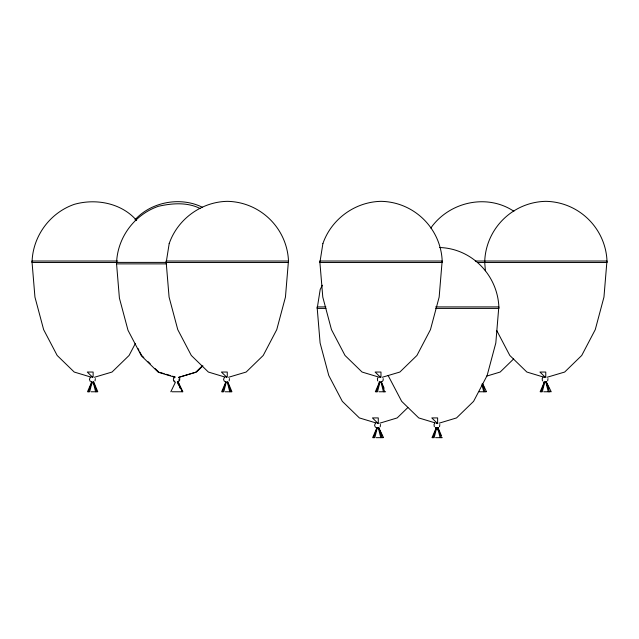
<?xml version="1.0" encoding="UTF-8"?>
<svg xmlns="http://www.w3.org/2000/svg" width="639" height="639" viewBox="0 0 639 639"><rect width="100%" height="100%" fill="white"/><g stroke="black" fill="none" stroke-linecap="round" stroke-linejoin="round"><path stroke-width="0.96" d="M484.689 262.525C485.328 229.05 512.406 201.98 545.874 201.341C579.341 201.98 606.411 229.05 607.05 262.525L477.381 262.525M92.088 382.114L89.668 391.771L87.495 391.771L91.657 382.17M226.222 382.114L223.81 391.771L221.629 391.771L225.791 382.17M379.925 382.114L377.513 391.771L375.333 391.771L379.494 382.17M377.242 428.002L374.821 437.659L372.649 437.659L376.81 428.05M436.589 428.002L434.177 437.659L431.996 437.659L436.157 428.05M544.732 382.114L542.311 391.771L540.139 391.771L544.3 382.17M88.438 391.771L91.808 382.25M222.58 391.771L225.942 382.25M376.283 391.771L379.646 382.25M373.591 437.659L376.962 428.13M432.946 437.659L436.309 428.13M541.081 391.771L544.452 382.25M95.035 380.892L95.339 378.607M178.872 381.012L179.168 378.751M179.535 380.892L179.831 378.607M229.169 380.892L229.473 378.607M380.189 426.78L380.493 424.496M439.544 426.78L439.84 424.496M547.679 380.892L547.982 378.607M322.368 285.234L320.195 289.499L317.2 308.405L325.994 308.405M430.998 228.267L431.868 226.565C450.711 201.469 487.453 193.641 513.908 211.285M135.404 343.407L129.086 355.46L112.033 372.042L94.428 377.266M380.524 382.21L381.571 381.994L380.469 382.298M545.331 382.21L546.377 381.994L545.458 382.298M90.299 377.266L89.42 379.39L90.299 381.515M174.319 377.889L174.798 377.266M224.441 377.266L223.554 379.39L224.441 381.515M382.394 381.515L383.176 380.173L383.176 378.607M375.452 423.146L374.574 425.27L375.452 427.403M434.808 423.146L434.025 424.496L434.328 426.78M134.997 219.792C151.427 201.668 180.821 196.397 202.603 207.379M202.02 366.099L195.686 372.249L178.401 377.473M202.922 365.827L196.532 372.042L178.928 377.266M407.842 407.562L397.186 417.922L379.718 423.202M513.668 358.918L500.161 372.042L486.375 376.211M174.798 376.938C172.618 378.08 172.977 381.691 175.366 382.33L170.821 391.771M543.294 376.994L542.168 378.607L542.463 380.892M92.982 382.298L93.733 381.994L97.791 391.771L91.105 391.771M177.474 382.298L177.985 381.994M227.117 382.298L227.867 381.994L231.933 391.771L225.24 391.771M380.82 382.298L381.331 381.994M378.136 428.178L378.647 427.882L382.002 437.659M437.483 428.178L437.995 427.882M545.626 382.298L546.137 381.994M383.536 437.659L378.887 427.954L377.968 428.178M439.065 423.202L456.542 417.922L473.595 401.348L487.126 375.524L495.816 342.983L498.811 306.912L435.646 306.912M117.72 261.024L31.95 261.024L34.945 297.095L43.636 329.636L57.167 355.46L74.22 372.042L90.666 377.01M475.288 261.024L606.946 261.024L603.959 297.095L595.268 329.636L581.73 355.46L564.676 372.042L547.072 377.266M166.156 262.397L116.442 262.397L119.405 298.093L128.008 330.291L141.403 355.843L158.272 372.249L174.543 377.162M116.873 262.525L32.054 262.525C32.533 236.534 49.762 212.819 74.324 204.336C95.954 198.202 121.546 203.042 136.634 220.471M166.252 263.875L116.546 263.875C117.017 238.163 134.07 214.696 158.376 206.301C172.091 203.186 187.339 202.004 200.231 208.57M325.89 306.912L317.104 306.912L320.099 342.983L328.789 375.524L342.32 401.348L359.374 417.922L375.82 422.89M435.742 308.405L498.915 308.405C498.292 275.928 472.325 248.499 439.624 247.525M228.562 377.266L246.167 372.042L263.228 355.46L276.759 329.636L285.449 297.095L288.445 261.024L166.084 261.024L169.079 297.095L177.77 329.636L191.309 355.46L208.362 372.042L224.8 377.01M382.266 377.266L399.87 372.042L416.932 355.46L430.462 329.636L439.153 297.095L442.148 261.024L319.788 261.024L322.783 297.095L331.473 329.636L345.012 355.46L362.065 372.042L378.504 377.01L377.361 378.607L377.665 380.892M177.315 381.994L178.225 381.994L177.315 382.298M171.987 391.771L182.291 391.771M182.882 391.771L178.233 382.066M378.943 391.771L385.637 391.771M479.234 391.771L485.92 391.771M486.519 391.771L482.749 383.831M543.749 391.771L550.435 391.771M377.968 427.882L378.887 427.882M437.324 427.882L438.234 427.882L437.324 428.178M376.259 437.659L382.945 437.659M435.606 437.659L442.3 437.659M543.31 377.01L526.863 372.042L509.81 355.46L496.727 330.499M435.175 422.89L418.729 417.922L401.675 401.348L388.137 375.524M159.63 372.313L164.199 373.695M166.028 374.246L170.597 375.628M172.418 376.179L175.166 377.01M544.396 382.298L543.765 381.994L544.684 382.298M379.374 382.194L378.967 381.994L379.878 382.298M435.87 427.882L436.381 428.178M376.515 427.882L377.034 428.178M225.503 381.994L226.014 382.298M91.361 381.994L91.88 382.298M143.799 357.536L141.666 355.46L139.861 352.017M148.056 361.682L150.189 363.751M155.165 368.583L158.72 372.042M545.067 377.066L539.931 372.042L545.77 372.042L545.77 377.122M437.635 423.641L431.788 417.922L437.635 417.922L437.635 423.01M380.269 377.066L375.125 372.042L380.972 372.042L380.972 377.122M378.28 423.641L372.441 417.922L378.28 417.922L378.28 423.01M226.565 377.066L221.421 372.042L227.268 372.042L227.268 377.122M92.423 377.066L87.287 372.042L93.126 372.042L93.126 377.122M174.319 380.892L174.798 381.515M138.056 348.574L138.959 350.3M546.377 382.066L551.233 391.771M177.586 382.17L182.387 391.771M546.249 382.106L548.917 388.256M482.876 384.742L484.402 388.256M438.114 427.994L441.533 435.902M381.451 382.106L384.111 388.256M378.759 427.994L382.186 435.902M178.105 382.106L179.623 385.621M546.049 382.05L549.492 391.771M482.165 383.815L484.977 391.771M437.915 427.938L441.349 437.659M381.251 382.05L384.686 391.771M227.548 382.05L230.983 391.771M177.906 382.05L180.094 388.24M93.414 382.05L96.848 391.771M545.826 382.05L548.262 391.771M481.982 384.702L483.747 391.771M437.691 427.938L440.119 437.659M381.028 382.05L383.456 391.771M378.336 427.938L380.772 437.659M227.324 382.05L229.752 391.771M177.682 382.05L178.345 384.702M93.182 382.05L95.618 391.771M437.443 428.066L437.691 429.983M92.943 382.186L93.19 384.103M484.594 261.024L485.4 270.776M169.183 243.619L166.188 262.525L288.54 262.525C287.909 229.05 260.832 201.98 227.364 201.341C201.381 201.82 177.666 219.049 169.183 243.619M322.887 243.619L319.891 262.525L442.244 262.525C441.613 229.05 414.535 201.98 381.068 201.341C355.084 201.82 331.369 219.049 322.887 243.619M92.04 376.786L91.88 377.266L92.431 377.266L92.04 376.786M226.174 376.786L226.014 377.266L226.565 377.266L226.174 376.786M379.878 376.786L379.718 377.266L380.269 377.266L379.878 376.786M377.194 422.667L377.034 423.146L377.585 423.146L377.194 422.667M436.541 422.667L436.381 423.146L436.932 423.146L436.541 422.667M544.684 376.786L544.524 377.266L545.075 377.266L544.684 376.786M91.681 381.994L91.129 381.994L92.04 382.298L91.681 381.994M225.815 381.994L225.263 381.994L226.174 382.298L225.815 381.994M376.826 427.882L376.275 427.882L377.194 428.178L376.826 427.882M436.181 427.882L435.63 427.882L436.541 428.178L436.181 427.882"/></g></svg>
